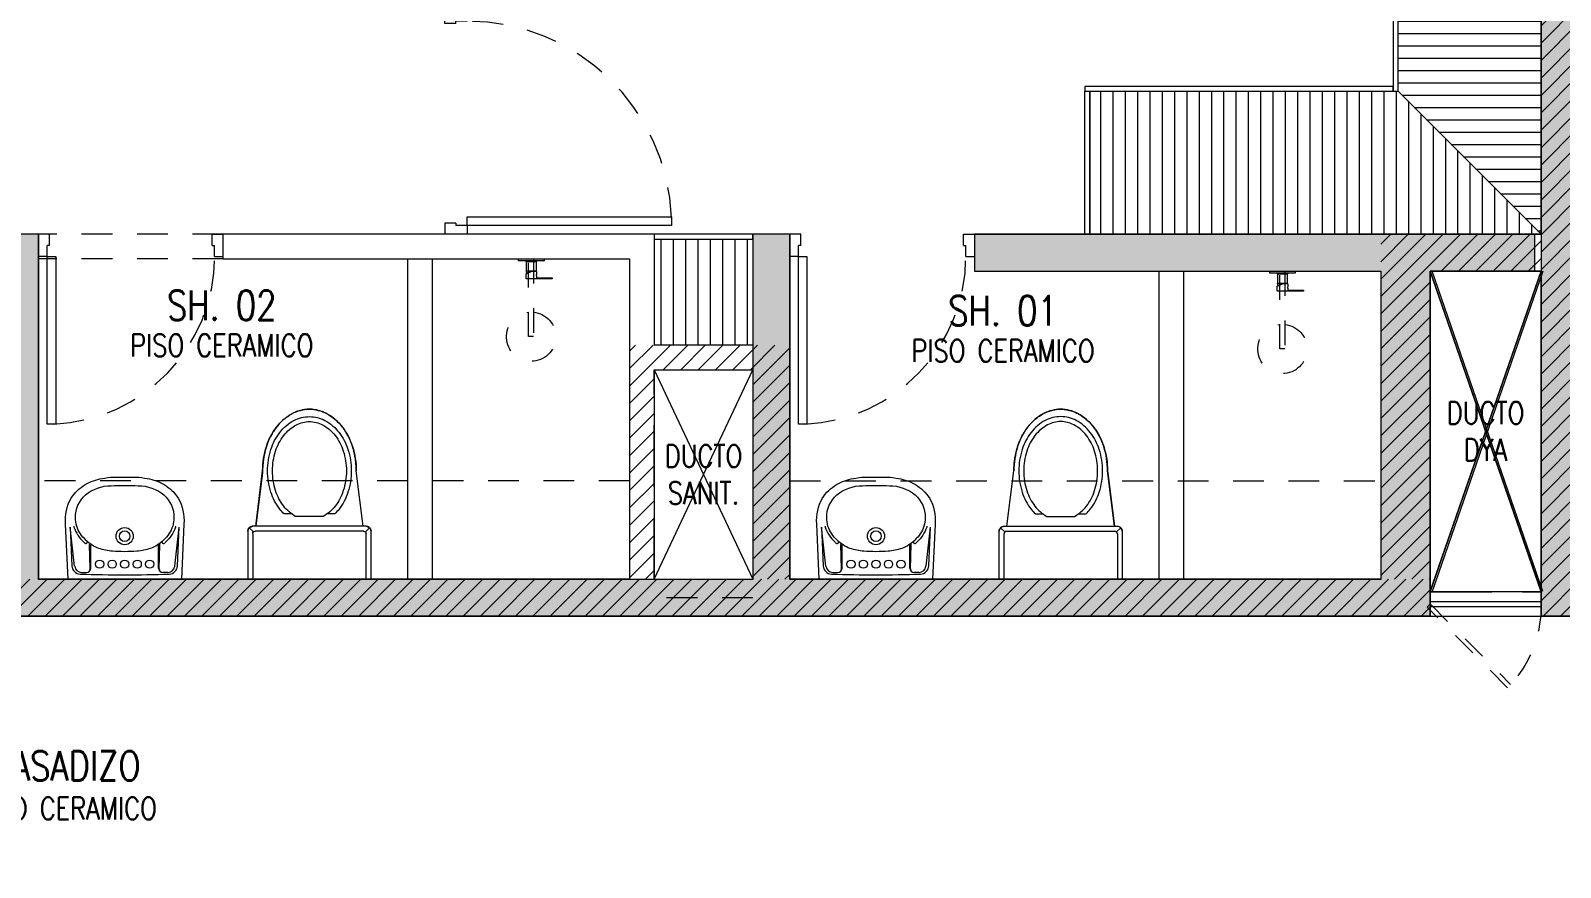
# Model space of a CAD drawing. Header units: millimetres. Extents: x 3765 to 3833, y 1327 to 1657.
# Drawn here: x 3785.24 to 3791.45, y 1488.24 to 1491.64 of the extents above; entities that cross this region are included whole.
import ezdxf
from ezdxf.enums import TextEntityAlignment as Align

# ---------------------------------------------------------------- set-up
doc = ezdxf.new("R2010")
doc.units = ezdxf.units.MM
for name, pattern in [('HIDDEN', [0.375, 0.25, -0.125]), ('HIDDEN2', [0.1875, 0.125, -0.0625]), ('X-REF_DP_Arquitectura$0$HIDDEN', [0.375, 0.25, -0.125])]:
    doc.linetypes.add(name, pattern=pattern)
doc.layers.get('0').update_dxf_attribs({"color": 251, "lineweight": 9})
for name, color, linetype, lineweight in [('A-LINEAS', 251, 'Continuous', 13), ('A-MOBILIARIO', 251, 'Continuous', 13), ('A-MURO BAJO', 251, 'Continuous', 13), ('A-MUROS', 251, 'Continuous', 13), ('A-PROYECCIONES', 251, 'HIDDEN2', 13), ('A-PROYECCIONES INT.', 251, 'HIDDEN2', 13), ('A-SANITARIOS', 251, 'Continuous', 13), ('A-TEXTO-ACABADO PISO', 251, 'Continuous', 13), ('A-TEXTO-AMBIENTE', 251, 'Continuous', 13), ('A_20_Estructuras', 251, 'Continuous', 13), ('A_50_TextoAmbiente', 251, 'Continuous', 13), ('A_50_TextoIndicaciones', 251, 'Continuous', 13), ('A_50_Vigas', 251, 'X-REF_DP_Arquitectura$0$HIDDEN', 13), ('A_60_HatchEstructuras', 251, 'Continuous', 13), ('DLP_MOBILIARIO FIJO', 251, 'Continuous', 13), ('MURO CF 120', 251, 'Continuous', 13), ('MURO CF 60', 251, 'Continuous', 13)]:
    doc.layers.add(name, color=color, linetype=linetype, lineweight=lineweight)
doc.styles.add('ROMANS', font='romans.shx', dxfattribs={"width": 0.8})
pattern_1 = [(45, (131.3, -47.8), (-0.035355339, 0.035355339), [])]
pattern_2 = [(45, (-21.67, -43.67528), (-0.03535534, 0.03535534), [])]

# ---------------------------------------------------------------- blocks, each defined once
blk = doc.blocks.new('ESTRUC_P1')
at = {"layer": 'A_60_HatchEstructuras'}
h = blk.add_hatch(color=256, dxfattribs=at)
h.dxf.hatch_style = 1
h.paths.add_polyline_path([(23.55, -6.175), (21.7, -6.175), (21.7, -2.775), (23.55, -2.775), (23.55, -2.625), (21.7, -2.625), (21.7, -0.475), (20.85, -0.475), (20.85, -0.625), (21.55, -0.625), (21.55, -6.325), (23.55, -6.325)])
h = blk.add_hatch(color=256, dxfattribs=at)
h.dxf.hatch_style = 1
h.paths.add_polyline_path([(21.1, -4.925), (21.525, -4.925), (21.525, -4.775), (19.25, -4.775), (19.25, -4.925), (20.9, -4.925), (20.9, -6.175), (18.5, -6.175), (18.5, -4.775), (18.35, -4.775), (18.35, -6.175), (15.45, -6.175), (15.45, -4.775), (15.25, -4.775), (15.25, -6.175), (11.7, -6.175), (11.7, -6.325), (21.1, -6.325)])
h.paths.add_polyline_path([(21.7, -7.525), (11.7, -7.525), (11.7, -7.675), (15.25, -7.675), (15.25, -9.075), (15.45, -9.075), (15.45, -7.675), (18.8, -7.675), (18.8, -9.075), (18.95, -9.075), (18.95, -7.675), (21.5, -7.675), (21.5, -8.925), (19.7, -8.925), (19.7, -9.075), (21.7, -9.075)])
blk.add_lwpolyline([(21.525, -4.925), (21.55, -4.925), (21.1, -6.225)])
at = {"elevation": 0}
blk.add_lwpolyline([(21.55, -6.225), (21.1, -4.925)], dxfattribs=at)
at = {"layer": 'A_20_Estructuras'}
for points in [[(23.55, -6.175), (21.7, -6.175), (21.7, -2.775), (23.55, -2.775), (23.55, -2.625), (21.7, -2.625), (21.7, -0.475), (20.85, -0.475), (20.85, -0.625), (21.55, -0.625), (21.55, -6.325), (23.55, -6.325)], [(21.1, -4.925), (21.525, -4.925), (21.525, -4.775), (19.25, -4.775), (19.25, -4.925), (20.9, -4.925), (20.9, -6.175), (18.5, -6.175), (18.5, -4.775), (18.35, -4.775), (18.35, -6.175), (15.45, -6.175), (15.45, -4.775), (15.25, -4.775), (15.25, -6.175), (11.7, -6.175), (11.7, -6.325), (21.1, -6.325)]]:
    blk.add_lwpolyline(points, close=True, dxfattribs=at)
at = {"layer": 'A_20_Estructuras', "linetype": 'HIDDEN', "ltscale": 0.5, "elevation": 0}
blk.add_lwpolyline([(18.35, -6.25), (17.95, -6.25)], dxfattribs=at)
at = {"layer": 'A_50_Vigas'}
blk.add_line((21.1, -6.225, 0), (21.55, -6.225, 0), dxfattribs=at)
at = {"layer": 'A_50_Vigas', "elevation": 0}
blk.add_lwpolyline([(17.95, -6.175), (17.95, -5.325), (18.35, -5.325)], dxfattribs=at)
blk = doc.blocks.new('*U86')
for p, q in [((0.01, 0.855), (0.01, 0.9)), ((0.1, 0.865), (0.1, 0.9)), ((0.055, 0.855), (0.01, 0.855)), ((0.1, 0.865), (0.055, 0.865)), ((0.055, 0.855), (0.055, 0.865)), ((0.055, 0.045), (0.01, 0.045)), ((0.01, 0.045), (0.01, 0)), ((0.055, 0.045), (0.055, 0.035)), ((0.1, 0.035), (0.055, 0.035)), ((0.1, 0.035), (0.1, 0))]:
    blk.add_line(p, q)
blk.add_lwpolyline([(0.93, 0.07), (0.93, 0.035), (0.1, 0.035), (0.1, 0.07)], close=True)
at = {"color": 7, "linetype": 'HIDDEN2'}
blk.add_arc((0.0995, 0.0339), 0.8311, 2.23015, 89.96723, dxfattribs=at)
blk = doc.blocks.new('ducha marsano')
at = {"linetype": 'HIDDEN2', "ltscale": 0.5, "extrusion": (-4.9425e-10, -7.91123e-10, -1)}
for p, q in [((-0.01, 0), (0.01, 0)), ((0.01, 0), (0.01, -0.3155)), ((-0.0205, -0.08), (-0.0205, -0.0601)), ((-0.0155, -0.058), (-0.0157, -0.058)), ((-0.01, -0.3155), (-0.01, 0)), ((0.0225, -0.0515), (-0.0001, -0.0515)), ((0.0225, -0.0515), (0.0225, -0.0627)), ((0.021, -0.0815), (-0.019, -0.0815)), ((0.025, -0.0815), (0.021, -0.0815)), ((0.0225, -0.0682), (0.0225, -0.077)), ((0.0225, -0.077), (0.025, -0.077)), ((0.025, -0.077), (0.0771, -0.077)), ((0.0771, -0.0815), (0.025, -0.0815)), ((0.0771, -0.077), (0.0816, -0.077)), ((0.0816, -0.0815), (0.0771, -0.0815)), ((0.0816, -0.077), (0.082, -0.077)), ((0.082, -0.0815), (0.0816, -0.0815)), ((0.082, -0.077), (0.084, -0.077)), ((0.084, -0.0815), (0.082, -0.0815)), ((0.0855, -0.0785), (0.0855, -0.08)), ((0.01, -0.3155), (-0.01, -0.3155))]:
    blk.add_line(p, q, dxfattribs=at)
for centre, radius, start, end in [((-0.0004, -0.0462), 0.02, 323.95812, 354.92979), ((0.0004, -0.0462), 0.02, 185.07021, 195.2705), ((0.019, -0.08), 0.0015, 270, 360), ((-0.084, -0.0785), 0.0015, 90, 180), ((-0.084, -0.08), 0.0015, 180, 270), ((0, -0.3155), 0.1, 95.73917, 84.26083)]:
    blk.add_arc(centre, radius, start, end, dxfattribs=at)
at = {"linetype": 'HIDDEN2', "ltscale": 0.5, "extrusion": (-4.94252e-10, -7.91124e-10, -1)}
blk.add_ellipse((0, -0.0515), major_axis=(-0.0225, -0.0095), ratio=0.001448, start_param=0.425436, end_param=1.567366, dxfattribs=at)
at = {"linetype": 'HIDDEN2', "ltscale": 0.5}
for points, degree in [([(-0.0305, 0), (0, 0), (0.0305, 0)], 2), ([(0.0305, 0), (0.0415, 0), (0.0525, 0)], 2), ([(0.0525, 0), (0.0525, -0.0038), (0.0525, -0.0075)], 2), ([(-0.0525, 0), (-0.0525, -0.0038), (-0.0525, -0.0075)], 2), ([(-0.0525, 0), (-0.0415, 0), (-0.0305, 0)], 2), ([(-0.0525, -0.0075), (-0.0525, -0.0075), (-0.0525, -0.0075)], 2), ([(0.0305, -0.008), (0, -0.008), (-0.0305, -0.008)], 2), ([(-0.0215, -0.008), (-0.0215, -0.0093), (-0.0215, -0.0105)], 2), ([(-0.021, -0.011), (-0.007, -0.011), (0.007, -0.011), (0.021, -0.011)], 3), ([(-0.02, -0.011), (-0.02, -0.0294), (-0.02, -0.0477)], 2), ([(-0.0197, -0.048), (0, -0.048), (0.0197, -0.048)], 2), ([(0.02, -0.011), (0.02, -0.0294), (0.02, -0.0477)], 2), ([(0.0215, -0.008), (0.0215, -0.0093), (0.0215, -0.0105)], 2)]:
    blk.add_open_spline(points, degree=degree, dxfattribs=at)
for points, weights in [([(-0.0525, -0.0075), (-0.0525, -0.0075), (-0.0525, -0.0075)], [1, 0.990847086912, 0.982266230892]), ([(-0.052, -0.008), (-0.0525, -0.008), (-0.0525, -0.0075)], [1, 0.707106781193, 1]), ([(-0.0215, -0.0105), (-0.0215, -0.011), (-0.021, -0.011)], [1, 0.70710678154, 1]), ([(-0.02, -0.0477), (-0.02, -0.048), (-0.0197, -0.048)], [1, 0.707106780138, 1]), ([(0.02, -0.0477), (0.02, -0.048), (0.0197, -0.048)], [1, 0.707106779703, 1]), ([(0.0211, -0.011), (0.0211, -0.011), (0.021, -0.011)], [1, 0.992411795776, 1]), ([(0.052, -0.008), (0.0521, -0.008), (0.0521, -0.008)], [1, 0.992411795771, 1])]:
    blk.add_rational_spline(points, weights, degree=2, dxfattribs=at)
for points, knots in [([(-0.0305, -0.008), (-0.0332, -0.008), (-0.0374, -0.008), (-0.0424, -0.008), (-0.0458, -0.008), (-0.0486, -0.008), (-0.0512, -0.008), (-0.052, -0.008), (-0.052, -0.008)], [0, 0, 0, 0, 8.104572, 12.495263, 16.885954, 21.276645, 25.667336, 33.771908, 33.771908, 33.771908, 33.771908]), ([(0.052, -0.008), (0.052, -0.008), (0.0512, -0.008), (0.0486, -0.008), (0.0458, -0.008), (0.0424, -0.008), (0.0374, -0.008), (0.0332, -0.008), (0.0305, -0.008)], [0, 0, 0, 0, 8.104572, 12.495263, 16.885954, 21.276645, 25.667336, 33.771908, 33.771908, 33.771908, 33.771908]), ([(0.0225, -0.0682), (0.0225, -0.0682), (0.0225, -0.0682), (0.0225, -0.0679), (0.0224, -0.0677), (0.0224, -0.0672), (0.0224, -0.0669), (0.0223, -0.0662), (0.0223, -0.0658), (0.0223, -0.0652), (0.0223, -0.0648), (0.0224, -0.0641), (0.0224, -0.0638), (0.0224, -0.0633), (0.0225, -0.0631), (0.0225, -0.0628), (0.0225, -0.0627), (0.0225, -0.0627)], [0.4148436, 0.4148436, 0.4148436, 0.4148436, 0.5185541, 0.5185541, 0.6222645, 0.6222645, 0.7259759, 0.7259759, 0.8296873, 0.8296873, 0.9333987, 0.9333987, 1.03711, 1.03711, 1.1408205, 1.1408205, 1.2445309, 1.2445309, 1.2445309, 1.2445309])]:
    blk.add_open_spline(points, degree=3, knots=knots, dxfattribs=at)
for points, weights, degree, knots in [([(0.0211, -0.011), (0.0211, -0.011), (0.0211, -0.011), (0.0211, -0.011), (0.0214, -0.0109), (0.0215, -0.0107), (0.0215, -0.0105)], [0.918641037743, 0.918640949346, 0.918640860949, 0.918640772552, 0.789223156395, 0.789223156395, 0.918640772552], 3, [0.1238988, 0.1238988, 0.1238988, 0.1238988, 0.1238993, 0.1238993, 0.1238993, 0.78603, 0.78603, 0.78603, 0.78603]), ([(0.0521, -0.008), (0.0521, -0.008), (0.0521, -0.008), (0.0525, -0.0079), (0.0525, -0.0075)], [0.918641037749, 0.918640905153, 0.918640772558, 0.724517853988, 0.918640772558], 2, [0.1238988, 0.1238988, 0.1238988, 0.1238993, 0.1238993, 0.7860311, 0.7860311, 0.7860311])]:
    blk.add_rational_spline(points, weights, degree=degree, knots=knots, dxfattribs=at)
blk = doc.blocks.new('*U109')
for p, q in [((0.01, 0.705), (0.01, 0.75)), ((0.1, 0.715), (0.1, 0.75)), ((0.055, 0.705), (0.01, 0.705)), ((0.1, 0.715), (0.055, 0.715)), ((0.055, 0.705), (0.055, 0.715)), ((0.055, 0.045), (0.01, 0.045)), ((0.01, 0.045), (0.01, 0)), ((0.055, 0.045), (0.055, 0.035)), ((0.1, 0.035), (0.055, 0.035)), ((0.1, 0.035), (0.1, 0))]:
    blk.add_line(p, q)
blk.add_lwpolyline([(0.78, 0.07), (0.78, 0.035), (0.1, 0.035), (0.1, 0.07)], close=True)
at = {"color": 7, "linetype": 'HIDDEN2'}
blk.add_arc((0.0996, 0.0341), 0.6809, 2.23015, 89.96723, dxfattribs=at)
blk = doc.blocks.new('SIFON JET_PLANTA')
at = {"extrusion": (-2.64698e-23, 6.61744e-24, -1)}
for p, q in [((-0.2055, 0.247, 0), (-0.2007, 0.2492, 0)), ((-0.2007, 0.2492, 0), (-0.195, 0.25, 0)), ((-0.195, 0.25, 0), (-0.195, 0.25, 0)), ((-0.195, 0.25, 0), (-0.1605, 0.25, 0)), ((-0.1605, 0.25, 0), (-0.0975, 0.25, 0)), ((-0.0975, 0.25, 0), (-0.0323, 0.25, 0)), ((-0.0323, 0.25, 0), (0, 0.25, 0)), ((0, 0.25, 0), (0, -0.25, 0)), ((-0.5016, 0.1842, 0), (-0.4865, 0.1867, 0)), ((-0.4865, 0.1867, 0), (-0.4763, 0.188, 0)), ((-0.4763, 0.188, 0), (-0.4726, 0.1884, 0)), ((-0.4726, 0.1884, 0), (-0.4636, 0.1892, 0)), ((-0.4636, 0.1892, 0), (-0.4549, 0.1897, 0)), ((-0.4549, 0.1897, 0), (-0.449, 0.1899, 0)), ((-0.449, 0.1899, 0), (-0.44, 0.19, 0)), ((-0.44, 0.19, 0), (-0.4322, 0.191, 0)), ((-0.4322, 0.191, 0), (-0.215, 0.2181, 0)), ((-0.215, 0.2278, 0), (-0.2149, 0.2323, 0)), ((-0.215, 0.2234, 0), (-0.215, 0.2278, 0)), ((-0.215, 0.2181, 0), (-0.215, 0.2234, 0)), ((-0.2149, 0.2323, 0), (-0.2142, 0.2356, 0)), ((-0.2142, 0.2356, 0), (-0.2129, 0.239, 0)), ((-0.2129, 0.239, 0), (-0.211, 0.2419, 0)), ((-0.211, 0.2419, 0), (-0.2091, 0.2441, 0)), ((-0.2091, 0.2441, 0), (-0.2077, 0.2455, 0)), ((-0.2077, 0.2455, 0), (-0.2055, 0.247, 0)), ((-0.6299, 0.1235, 0), (-0.6251, 0.1276, 0)), ((-0.6251, 0.1276, 0), (-0.6206, 0.1314, 0)), ((-0.6206, 0.1314, 0), (-0.6168, 0.1344, 0)), ((-0.6168, 0.1344, 0), (-0.6106, 0.1389, 0)), ((-0.6106, 0.1389, 0), (-0.6061, 0.142, 0)), ((-0.6061, 0.142, 0), (-0.6, 0.1461, 0)), ((-0.6, 0.1461, 0), (-0.5963, 0.1484, 0)), ((-0.5963, 0.1484, 0), (-0.5908, 0.1517, 0)), ((-0.5908, 0.1517, 0), (-0.5862, 0.1543, 0)), ((-0.5862, 0.1543, 0), (-0.5794, 0.158, 0)), ((-0.5794, 0.158, 0), (-0.5693, 0.1629, 0)), ((-0.5693, 0.1629, 0), (-0.5517, 0.1703, 0)), ((-0.5517, 0.1703, 0), (-0.5465, 0.1722, 0)), ((-0.5465, 0.1722, 0), (-0.5385, 0.1749, 0)), ((-0.5385, 0.1749, 0), (-0.5346, 0.176, 0)), ((-0.5346, 0.176, 0), (-0.5265, 0.1784, 0)), ((-0.5265, 0.1784, 0), (-0.5216, 0.1797, 0)), ((-0.5216, 0.1797, 0), (-0.5148, 0.1813, 0)), ((-0.5148, 0.1813, 0), (-0.5079, 0.1829, 0)), ((-0.5079, 0.1829, 0), (-0.5016, 0.1842, 0)), ((-0.6779, 0.0582, 0), (-0.6745, 0.0655, 0)), ((-0.6745, 0.0655, 0), (-0.6722, 0.0699, 0)), ((-0.6745, 0.0655, 0), (-0.6745, 0.0655, 0)), ((-0.6722, 0.0699, 0), (-0.6705, 0.0728, 0)), ((-0.6705, 0.0728, 0), (-0.669, 0.0755, 0)), ((-0.669, 0.0755, 0), (-0.6672, 0.0785, 0)), ((-0.6672, 0.0785, 0), (-0.665, 0.082, 0)), ((-0.665, 0.082, 0), (-0.6634, 0.0845, 0)), ((-0.6634, 0.0845, 0), (-0.6611, 0.088, 0)), ((-0.6611, 0.088, 0), (-0.657, 0.0936, 0)), ((-0.657, 0.0936, 0), (-0.6534, 0.0984, 0)), ((-0.657, 0.0936, 0), (-0.657, 0.0936, 0)), ((-0.6534, 0.0984, 0), (-0.6503, 0.1023, 0)), ((-0.6534, 0.0984, 0), (-0.6534, 0.0984, 0)), ((-0.6503, 0.1023, 0), (-0.6453, 0.108, 0)), ((-0.6453, 0.108, 0), (-0.6386, 0.1152, 0)), ((-0.6386, 0.1152, 0), (-0.6326, 0.121, 0)), ((-0.6326, 0.121, 0), (-0.6299, 0.1235, 0)), ((-0.69, 0, 0), (-0.6899, 0.0044, 0)), ((-0.6899, 0.0044, 0), (-0.6897, 0.0096, 0)), ((-0.6897, 0.0096, 0), (-0.6893, 0.014, 0)), ((-0.6893, 0.014, 0), (-0.6887, 0.0194, 0)), ((-0.6887, 0.0194, 0), (-0.6881, 0.0236, 0)), ((-0.6881, 0.0236, 0), (-0.6872, 0.0284, 0)), ((-0.6881, 0.0236, 0), (-0.6881, 0.0236, 0)), ((-0.6872, 0.0284, 0), (-0.6867, 0.031, 0)), ((-0.6867, 0.031, 0), (-0.6855, 0.0361, 0)), ((-0.6855, 0.0361, 0), (-0.6838, 0.0421, 0)), ((-0.6855, 0.0361, 0), (-0.6855, 0.0361, 0)), ((-0.6838, 0.0421, 0), (-0.6819, 0.048, 0)), ((-0.6838, 0.0421, 0), (-0.6838, 0.0421, 0)), ((-0.6819, 0.048, 0), (-0.6804, 0.0521, 0)), ((-0.6804, 0.0521, 0), (-0.6793, 0.0547, 0)), ((-0.6793, 0.0547, 0), (-0.6779, 0.0582, 0)), ((-0.6899, -0.0065, 0), (-0.69, 0, 0)), ((-0.6896, -0.0111, 0), (-0.6899, -0.0065, 0)), ((-0.6891, -0.0164, 0), (-0.6896, -0.0111, 0)), ((-0.6881, -0.0232, 0), (-0.6891, -0.0164, 0)), ((-0.6876, -0.0264, 0), (-0.6881, -0.0232, 0)), ((-0.687, -0.0296, 0), (-0.6876, -0.0264, 0)), ((-0.6864, -0.0321, 0), (-0.687, -0.0296, 0)), ((-0.6855, -0.0361, 0), (-0.6864, -0.0321, 0)), ((-0.6838, -0.0419, 0), (-0.6855, -0.0361, 0)), ((-0.6827, -0.0457, 0), (-0.6838, -0.0419, 0)), ((-0.6814, -0.0492, 0), (-0.6827, -0.0457, 0)), ((-0.6803, -0.0522, 0), (-0.6814, -0.0492, 0)), ((-0.6792, -0.0551, 0), (-0.6803, -0.0522, 0)), ((-0.6779, -0.0581, 0), (-0.6792, -0.0551, 0)), ((-0.677, -0.0602, 0), (-0.6779, -0.0581, 0)), ((-0.6751, -0.0642, 0), (-0.677, -0.0602, 0)), ((-0.6722, -0.0699, 0), (-0.6751, -0.0642, 0)), ((-0.6706, -0.0727, 0), (-0.6722, -0.0699, 0)), ((-0.6679, -0.0774, 0), (-0.6706, -0.0727, 0)), ((-0.6646, -0.0826, 0), (-0.6679, -0.0774, 0)), ((-0.6623, -0.0862, 0), (-0.6646, -0.0826, 0)), ((-0.6599, -0.0897, 0), (-0.6623, -0.0862, 0)), ((-0.6554, -0.0958, 0), (-0.6599, -0.0897, 0)), ((-0.6494, -0.1032, 0), (-0.6554, -0.0958, 0)), ((-0.6458, -0.1074, 0), (-0.6494, -0.1032, 0)), ((-0.64, -0.1137, 0), (-0.6458, -0.1074, 0)), ((-0.6379, -0.1158, 0), (-0.64, -0.1137, 0)), ((-0.6347, -0.119, 0), (-0.6379, -0.1158, 0)), ((-0.6335, -0.1201, 0), (-0.6347, -0.119, 0)), ((-0.6347, -0.119, 0), (-0.6347, -0.119, 0)), ((-0.6318, -0.1217, 0), (-0.6335, -0.1201, 0)), ((-0.6305, -0.123, 0), (-0.6318, -0.1217, 0)), ((-0.6318, -0.1217, 0), (-0.6318, -0.1217, 0)), ((-0.6288, -0.1244, 0), (-0.6305, -0.123, 0)), ((-0.6276, -0.1255, 0), (-0.6288, -0.1244, 0)), ((-0.6262, -0.1268, 0), (-0.6276, -0.1255, 0)), ((-0.6245, -0.1281, 0), (-0.6262, -0.1268, 0)), ((-0.6235, -0.1291, 0), (-0.6245, -0.1281, 0)), ((-0.6245, -0.1281, 0), (-0.6245, -0.1281, 0)), ((-0.6223, -0.13, 0), (-0.6235, -0.1291, 0)), ((-0.6215, -0.1307, 0), (-0.6223, -0.13, 0)), ((-0.6204, -0.1315, 0), (-0.6215, -0.1307, 0)), ((-0.6193, -0.1324, 0), (-0.6204, -0.1315, 0)), ((-0.6179, -0.1335, 0), (-0.6193, -0.1324, 0)), ((-0.6168, -0.1344, 0), (-0.6179, -0.1335, 0)), ((-0.6153, -0.1355, 0), (-0.6168, -0.1344, 0)), ((-0.6142, -0.1363, 0), (-0.6153, -0.1355, 0)), ((-0.612, -0.1379, 0), (-0.6142, -0.1363, 0)), ((-0.6086, -0.1403, 0), (-0.612, -0.1379, 0)), ((-0.607, -0.1415, 0), (-0.6086, -0.1403, 0)), ((-0.6058, -0.1422, 0), (-0.607, -0.1415, 0)), ((-0.6039, -0.1435, 0), (-0.6058, -0.1422, 0)), ((-0.602, -0.1448, 0), (-0.6039, -0.1435, 0)), ((-0.6004, -0.1458, 0), (-0.602, -0.1448, 0)), ((-0.5987, -0.1469, 0), (-0.6004, -0.1458, 0)), ((-0.5964, -0.1483, 0), (-0.5987, -0.1469, 0)), ((-0.595, -0.1492, 0), (-0.5964, -0.1483, 0)), ((-0.5936, -0.15, 0), (-0.595, -0.1492, 0)), ((-0.5918, -0.1511, 0), (-0.5936, -0.15, 0)), ((-0.5896, -0.1524, 0), (-0.5918, -0.1511, 0)), ((-0.5871, -0.1538, 0), (-0.5896, -0.1524, 0)), ((-0.5833, -0.1559, 0), (-0.5871, -0.1538, 0)), ((-0.5781, -0.1587, 0), (-0.5833, -0.1559, 0)), ((-0.5759, -0.1598, 0), (-0.5781, -0.1587, 0)), ((-0.5738, -0.1608, 0), (-0.5759, -0.1598, 0)), ((-0.5702, -0.1625, 0), (-0.5738, -0.1608, 0)), ((-0.5675, -0.1637, 0), (-0.5702, -0.1625, 0)), ((-0.5659, -0.1645, 0), (-0.5675, -0.1637, 0)), ((-0.5644, -0.1652, 0), (-0.5659, -0.1645, 0)), ((-0.5614, -0.1664, 0), (-0.5644, -0.1652, 0)), ((-0.5598, -0.1671, 0), (-0.5614, -0.1664, 0)), ((-0.5568, -0.1683, 0), (-0.5598, -0.1671, 0)), ((-0.5543, -0.1693, 0), (-0.5568, -0.1683, 0)), ((-0.551, -0.1706, 0), (-0.5543, -0.1693, 0)), ((-0.5491, -0.1713, 0), (-0.551, -0.1706, 0)), ((-0.5465, -0.1722, 0), (-0.5491, -0.1713, 0)), ((-0.5449, -0.1728, 0), (-0.5465, -0.1722, 0)), ((-0.5428, -0.1735, 0), (-0.5449, -0.1728, 0)), ((-0.5412, -0.174, 0), (-0.5428, -0.1735, 0)), ((-0.5385, -0.1749, 0), (-0.5412, -0.174, 0)), ((-0.5352, -0.1759, 0), (-0.5385, -0.1749, 0)), ((-0.5385, -0.1749, 0), (-0.5385, -0.1749, 0)), ((-0.5321, -0.1768, 0), (-0.5352, -0.1759, 0)), ((-0.5296, -0.1775, 0), (-0.5321, -0.1768, 0)), ((-0.5267, -0.1783, 0), (-0.5296, -0.1775, 0)), ((-0.5238, -0.1791, 0), (-0.5267, -0.1783, 0)), ((-0.5267, -0.1783, 0), (-0.5267, -0.1783, 0)), ((-0.5217, -0.1796, 0), (-0.5238, -0.1791, 0)), ((-0.5177, -0.1807, 0), (-0.5217, -0.1796, 0)), ((-0.5151, -0.1813, 0), (-0.5177, -0.1807, 0)), ((-0.5118, -0.1821, 0), (-0.5151, -0.1813, 0)), ((-0.5094, -0.1826, 0), (-0.5118, -0.1821, 0)), ((-0.5066, -0.1832, 0), (-0.5094, -0.1826, 0)), ((-0.5022, -0.184, 0), (-0.5066, -0.1832, 0)), ((-0.4974, -0.1849, 0), (-0.5022, -0.184, 0)), ((-0.495, -0.1854, 0), (-0.4974, -0.1849, 0)), ((-0.4974, -0.1849, 0), (-0.4974, -0.1849, 0)), ((-0.4936, -0.1856, 0), (-0.495, -0.1854, 0)), ((-0.4916, -0.1859, 0), (-0.4936, -0.1856, 0)), ((-0.4884, -0.1864, 0), (-0.4916, -0.1859, 0)), ((-0.4862, -0.1867, 0), (-0.4884, -0.1864, 0)), ((-0.4824, -0.1872, 0), (-0.4862, -0.1867, 0)), ((-0.4812, -0.1874, 0), (-0.4824, -0.1872, 0)), ((-0.4785, -0.1877, 0), (-0.4812, -0.1874, 0)), ((-0.4761, -0.188, 0), (-0.4785, -0.1877, 0)), ((-0.4735, -0.1883, 0), (-0.4761, -0.188, 0)), ((-0.4695, -0.1887, 0), (-0.4735, -0.1883, 0)), ((-0.4651, -0.189, 0), (-0.4695, -0.1887, 0)), ((-0.4639, -0.1891, 0), (-0.4651, -0.189, 0)), ((-0.4651, -0.189, 0), (-0.4651, -0.189, 0)), ((-0.4619, -0.1893, 0), (-0.4639, -0.1891, 0)), ((-0.4592, -0.1894, 0), (-0.4619, -0.1893, 0)), ((-0.4568, -0.1896, 0), (-0.4592, -0.1894, 0)), ((-0.455, -0.1897, 0), (-0.4568, -0.1896, 0)), ((-0.4518, -0.1898, 0), (-0.455, -0.1897, 0)), ((-0.449, -0.1899, 0), (-0.4518, -0.1898, 0)), ((-0.4467, -0.1899, 0), (-0.449, -0.1899, 0)), ((-0.4428, -0.19, 0), (-0.4467, -0.1899, 0)), ((-0.44, -0.19, 0), (-0.4428, -0.19, 0)), ((-0.215, -0.2181, 0), (-0.44, -0.19, 0)), ((-0.215, -0.227, 0), (-0.215, -0.2181, 0)), ((-0.215, -0.23, 0), (-0.215, -0.227, 0)), ((-0.2147, -0.2335, 0), (-0.215, -0.23, 0)), ((-0.2138, -0.2369, 0), (-0.2147, -0.2335, 0)), ((-0.2126, -0.2395, 0), (-0.2138, -0.2369, 0)), ((-0.2138, -0.2369, 0), (-0.2138, -0.2369, 0)), ((-0.2108, -0.2423, 0), (-0.2126, -0.2395, 0)), ((-0.2126, -0.2395, 0), (-0.2126, -0.2395, 0)), ((-0.2091, -0.2441, 0), (-0.2108, -0.2423, 0)), ((-0.2108, -0.2423, 0), (-0.2108, -0.2423, 0)), ((-0.2108, -0.2423, 0), (-0.2108, -0.2423, 0)), ((-0.209, -0.244, 0), (-0.2091, -0.2441, 0)), ((-0.2067, -0.2462, 0), (-0.209, -0.244, 0)), ((-0.209, -0.244, 0), (-0.209, -0.244, 0)), ((-0.2029, -0.2484, 0), (-0.2067, -0.2462, 0)), ((-0.2067, -0.2462, 0), (-0.2067, -0.2462, 0)), ((-0.1995, -0.2495, 0), (-0.2029, -0.2484, 0)), ((-0.2029, -0.2484, 0), (-0.2029, -0.2484, 0)), ((-0.195, -0.25, 0), (-0.1995, -0.2495, 0)), ((0, -0.25, 0), (-0.195, -0.25, 0))]:
    blk.add_line(p, q, dxfattribs=at)
for p, q in [((-0.195, 0.25, 0), (0, 0.25, 0)), ((0, 0.25, 0), (0, -0.25, 0)), ((-0.215, 0.2181, 0), (-0.44, 0.19, 0)), ((-0.215, -0.23, 0), (-0.215, 0.23, 0)), ((-0.2091, 0.2441, 0), (-0.1921, 0.2271, 0)), ((-0.195, -0.22, 0), (-0.195, 0.22, 0)), ((-0.185, 0.23, 0), (0, 0.23, 0)), ((-0.265, 0.0718, 0), (-0.265, 0.1028, 0)), ((-0.255, -0.0562, 0), (-0.255, 0.0562, 0)), ((-0.265, -0.1028, 0), (-0.265, -0.0718, 0)), ((-0.215, -0.2181, 0), (-0.44, -0.19, 0)), ((-0.2091, -0.2441, 0), (-0.1921, -0.2271, 0)), ((0, -0.23, 0), (-0.185, -0.23, 0)), ((0, -0.25, 0), (-0.195, -0.25, 0))]:
    blk.add_line(p, q)
at = {"elevation": 0}
for points in [[(-0.265, 0.1028, 0.0362), (-0.2844, 0.1202, 0.08725), (-0.3535, 0.1565, 0.077598), (-0.44, 0.17, 0.077598), (-0.5265, 0.1565, 0.08725), (-0.5956, 0.1202, 0.105601), (-0.6443, 0.0627, 0.12364), (-0.66, 0, 0.12364), (-0.6443, -0.0627, 0.105601), (-0.5956, -0.1202, 0.08725), (-0.5265, -0.1565, 0.077598), (-0.44, -0.17, 0.077598)], [(-0.255, 0.0562, 0.100268), (-0.2967, 0.1044, 0.08725), (-0.3596, 0.1374, 0.077598), (-0.44, 0.15, 0.077598), (-0.5204, 0.1374, 0.08725), (-0.5833, 0.1044, 0.105601), (-0.6266, 0.0532, 0.12364), (-0.64, 0, 0.12364), (-0.6266, -0.0532, 0.105601), (-0.5833, -0.1044, 0.08725), (-0.5204, -0.1374, 0.077598), (-0.44, -0.15, 0.077598)], [(-0.44, -0.15, 0.077598), (-0.3596, -0.1374, 0.08725), (-0.2967, -0.1044, 0.100268), (-0.255, -0.0562, 0.12364)], [(-0.44, -0.17, 0.077598), (-0.3535, -0.1565, 0.08725), (-0.2844, -0.1202, 0.0362), (-0.265, -0.1028, 0.12364)]]:
    blk.add_lwpolyline(points, format="xyb", dxfattribs=at)
for centre, radius, start, end in [((-0.195, 0.23, 0), 0.02, 90, 180), ((-0.44, -0.1379, 0), 0.3279, 90, 107.47412), ((-0.185, 0.22, 0), 0.01, 90, 180), ((-0.4939, -0.0273, 0), 0.203, 127.23483, 151.40883), ((-0.4613, -0.0702, 0), 0.257, 107.47412, 127.23483), ((-0.544, 0, 0), 0.146, 151.40883, 180), ((-0.544, 0, 0), 0.146, 180, 208.59117), ((-0.4939, 0.0273, 0), 0.203, 208.59117, 232.76517), ((-0.4613, 0.0702, 0), 0.257, 232.76517, 252.52588), ((-0.44, 0.1379, 0), 0.3279, 252.52588, 270), ((-0.195, -0.23, 0), 0.02, 180, 270), ((-0.185, -0.22, 0), 0.01, 180, 270)]:
    blk.add_arc(centre, radius, start, end)
blk = doc.blocks.new('BOWL-ITALGRIF_VARADERO_01')
for p, q in [((-0.2032, -0.1971), (-0.2208, -0.038)), ((0.2032, -0.1971), (0.2208, -0.038)), ((-0.1404, -0.2077), (-0.1424, -0.1083)), ((-0.1375, -0.205), (-0.1375, -0.1117)), ((0.1375, -0.205), (0.1375, -0.1117)), ((0.1404, -0.2077), (0.1424, -0.1083)), ((-0.1753, -0.222), (-0.1544, -0.222)), ((0.1753, -0.222), (0.1544, -0.222))]:
    blk.add_line(p, q)
for points in [[(-0.0917, 0.1589, -0.02989), (-0.0456, 0.1646, -0.007822), (0.0456, 0.1646, -0.02989), (0.0918, 0.1589, -0.091737), (0.1601, 0.1343, -0.112496), (0.2175, 0.0792, -0.147885), (0.2402, -0.0257), (0.23, -0.25), (-0.23, -0.25), (-0.2402, -0.0257, -0.147885), (-0.2175, 0.0792, -0.112496), (-0.1601, 0.1343, -0.091737)], [(-0.0496, -0.1363, -0.062677), (-0.1048, -0.1249, -0.110639), (-0.1576, -0.091, -0.120976), (-0.195, -0.0344, -0.061198), (-0.2, 0, -0.21707), (-0.1593, 0.092, -0.174983), (-0.0545, 0.1298, -0.010618), (0, 0.131, -0.010618), (0.0545, 0.1298, -0.174983), (0.1593, 0.092, -0.21707), (0.2, 0, -0.061198), (0.195, -0.0344, -0.120976), (0.1576, -0.091, -0.110639), (0.1048, -0.1249, -0.062677), (0.0496, -0.1363, -0.017583), (0, -0.138, -0.017583)]]:
    blk.add_lwpolyline(points, format="xyb", close=True)
for points in [[(-0.2216, -0.0381), (-0.2145, -0.1954, 0.390823), (-0.1807, -0.2288, 0.017524), (0.1807, -0.2288, 0.390823), (0.2145, -0.1954), (0.2216, -0.0381)], [(-0.2072, -0.035, 0.005), (-0.2064, -0.038, 0.121292), (-0.166, -0.0996, 0.007977), (-0.1624, -0.1031)], [(0.2072, -0.035, -0.005), (0.2064, -0.038, -0.121292), (0.166, -0.0996, -0.007977), (0.1624, -0.1031)]]:
    blk.add_lwpolyline(points, format="xyb")
for centre, radius in [((0, -0.075), 0.035), ((0, -0.075), 0.0215), ((-0.1015, -0.1885), 0.0165), ((-0.051, -0.1885), 0.0165), ((0, -0.1885), 0.0165), ((0.051, -0.1885), 0.0165), ((0.1015, -0.1885), 0.0165)]:
    blk.add_circle(centre, radius)
for centre, radius, start, end in [((-0.1583, -0.0987), 0.006, 226.64309, 46.64309), ((-0.1404, -0.1083), 0.002, 54.36186, 181.13739), ((-0.1355, -0.1117), 0.002, 56.71088, 180), ((0.1355, -0.1117), 0.002, 0, 123.28912), ((0.1404, -0.1083), 0.002, 358.86261, 125.63814), ((0.1583, -0.0987), 0.006, 133.35691, 313.35691), ((0.1048, -0.1249), 9.094947017729287e-16, 0, 217.6714), ((-0.1753, -0.194), 0.028, 186.31112, 270), ((-0.1545, -0.205), 0.017, 270, 0), ((-0.1544, -0.208), 0.014, 270, 1.13739), ((0.1545, -0.205), 0.017, 180, 270), ((0.1544, -0.208), 0.014, 178.86261, 270), ((0.1753, -0.194), 0.028, 270, 353.68888)]:
    blk.add_arc(centre, radius, start, end)
blk = doc.blocks.new('*U44')
at = {"linetype": 'HIDDEN', "ltscale": 0.2}
for p, q in [((0.3271, 0.3271), (0, 0)), ((0.0127, -0.0127), (0.3392, 0.3138)), ((0, 0), (0.0127, -0.0127))]:
    blk.add_line(p, q, dxfattribs=at)
blk.add_arc((0, 0), 0.4623, 0, 45, dxfattribs=at)
blk = doc.blocks.new('DPTO 75.2')
at = {"layer": 'DLP_MOBILIARIO FIJO'}
h = blk.add_hatch(dxfattribs=at)
h.set_pattern_fill('_USER', color=8, scale=0.05, angle=180, pattern_type=0)
h.set_pattern_definition([(180, (-9864.16571, -3185.47283), (-6e-18, -0.05), [])])
h.paths.add_polyline_path([(10.75, 2.68), (10.75, 1.55), (10.17, 2.13), (10.17, 2.68)])
h = blk.add_hatch(dxfattribs=at)
h.set_pattern_fill('_USER', color=8, scale=0.05, angle=270, pattern_type=0)
h.set_pattern_definition([(270, (-7249.86499, -2426.994796), (0.05, -9e-18), [])])
h.paths.add_polyline_path([(10.75, 1.55), (8.9186, 1.55), (8.9186, 2.13), (10.17, 2.13)])
h = blk.add_hatch(dxfattribs=at)
h.set_pattern_fill('_USER', color=8, scale=0.05, angle=270, pattern_type=0)
h.set_pattern_definition([(270, (7.20001, 1.149994), (0.05, -9e-18), [])])
h.paths.add_polyline_path([(7.55, 1.1), (7.15, 1.1), (7.15, 1.53), (7.55, 1.53)])
at = {"layer": 'A-LINEAS', "color": 8}
for p, q in [((10.3, 1.4, 0), (10.75, 0.1, 0)), ((10.3, 0.1, 0), (10.75, 1.4, 0)), ((7.15, 0.15, 0), (7.55, 1, 0)), ((7.15, 1, 0), (7.55, 0.15, 0))]:
    blk.add_line(p, q, dxfattribs=at)
at = {"layer": 'A-MOBILIARIO', "color": 8}
for p, q in [((10.3, 0.06, 0), (10.75, 0.06, 0)), ((10.3, 0.04, 0), (10.75, 0.04, 0))]:
    blk.add_line(p, q, dxfattribs=at)
at = {"layer": 'A-MURO BAJO', "color": 8}
for p, q in [((6.15, 0.15, 0), (6.15, 1.45, 0)), ((6.25, 0.15, 0), (6.25, 1.45, 0)), ((9.2, 0.15, 0), (9.2, 1.4, 0)), ((9.3, 0.15, 0), (9.3, 1.4, 0)), ((10.3, 0.1, 0), (10.75, 0.1, 0)), ((10.3, 0, 0), (10.75, 0, 0))]:
    blk.add_line(p, q, dxfattribs=at)
at = {"layer": 'A-MUROS', "color": 8}
for p, q in [((10.75, 1.55, 0), (10.75, 5.7, 0)), ((4.65, 1.55, 0), (4.45, 1.55, 0)), ((4.65, 1.55, 0), (4.65, 0.15, 0)), ((7.15, 1.55, 0), (5.4, 1.55, 0)), ((5.4, 1.45, 0), (5.4, 1.55, 0)), ((7.15, 1.55, 0), (7.15, 1.1, 0)), ((7.55, 1.55, 0), (7.55, 1.1, 0)), ((7.7, 1.55, 0), (7.55, 1.55, 0)), ((7.7, 1.55, 0), (7.7, 0.15, 0)), ((8.45, 1.55, 0), (8.45, 1.4, 0)), ((8.45, 1.55, 0), (10.75, 1.55, 0)), ((5.4, 1.45, 0), (7.05, 1.45, 0)), ((7.05, 1.45, 0), (7.05, 0.15, 0)), ((8.45, 1.4, 0), (10.1, 1.4, 0)), ((10.1, 1.4, 0), (10.1, 0.15, 0)), ((10.75, 1.4, 0), (10.3, 1.4, 0)), ((10.3, 1.4, 0), (10.3, 0, 0)), ((10.75, 0, 0), (10.75, 1.4, 0)), ((7.55, 1.1, 0), (7.15, 1.1, 0)), ((7.15, 1, 0), (7.15, 0.15, 0)), ((7.15, 1, 0), (7.55, 1, 0)), ((7.55, 1, 0), (7.55, 0.15, 0)), ((7.05, 0.15, 0), (4.65, 0.15, 0)), ((7.15, 0.15, 0), (7.55, 0.15, 0)), ((10.1, 0.15, 0), (7.7, 0.15, 0)), ((10.3, 0, 0), (0.9, 0, 0))]:
    blk.add_line(p, q, dxfattribs=at)
at = {"layer": 'A-PROYECCIONES', "color": 8}
for p, q in [((5.4, 1.55, 0), (4.65, 1.55, 0)), ((5.4, 1.45, 0), (4.65, 1.45, 0)), ((7.05, 0.55, 0), (4.65, 0.55, 0)), ((7.7, 0.55, 0), (10.1, 0.55, 0))]:
    blk.add_line(p, q, dxfattribs=at)
at = {"layer": 'DLP_MOBILIARIO FIJO', "color": 8, "elevation": 0}
for points in [[(10.15, 2.13), (10.17, 2.13), (10.17, 2.68), (10.15, 2.68)], [(10.75, 2.68), (10.75, 1.55), (10.17, 2.13), (10.17, 2.68)], [(8.8986, 2.15), (8.8986, 2.13), (10.15, 2.13), (10.15, 2.15)], [(8.9186, 1.55), (8.8986, 1.55), (8.8986, 2.13), (8.9186, 2.13)], [(10.75, 1.55), (8.9186, 1.55), (8.9186, 2.13), (10.17, 2.13)], [(7.15, 1.55), (7.15, 1.53), (7.55, 1.53), (7.55, 1.55)]]:
    blk.add_lwpolyline(points, close=True, dxfattribs=at)
at = {"layer": 'A-MOBILIARIO', "color": 8}
blk.add_blockref('*U86', (6.29, 1.55, 0), dxfattribs=at)
at = {"layer": 'A-MOBILIARIO', "color": 8, "rotation": 270}
for p in [(4.65, 1.56, 0), (7.7, 1.56, 0)]:
    blk.add_blockref('*U109', p, dxfattribs=at)
at = {"layer": 'A-PROYECCIONES', "color": 8, "ltscale": 0.25, "xscale": -1, "rotation": 180}
blk.add_blockref('*U44', (10.2873, 0.0373, 0), dxfattribs=at)
at = {"layer": 'A-SANITARIOS', "color": 8, "extrusion": (-4.9425e-10, -7.91123e-10, -1), "xscale": -0.9999999999999984, "rotation": 359.9999992996426}
for p in [(-6.65, 1.45, 0), (-9.7, 1.4, 0)]:
    blk.add_blockref('ducha marsano', p, dxfattribs=at)
at = {"layer": 'A-SANITARIOS', "color": 8, "extrusion": (-4.49068e-08, -3.60286e-08, -1), "zscale": -1.000000000000003, "rotation": 270.0000013312232}
blk.add_blockref('SIFON JET_PLANTA', (-5.75, 0.15, 0), dxfattribs=at)
at = {"layer": 'A-SANITARIOS', "color": 8, "extrusion": (-4.49068e-08, 3.60286e-08, 1), "rotation": 270.000001331223}
blk.add_blockref('SIFON JET_PLANTA', (8.8, 0.15, 0), dxfattribs=at)
at = {"layer": 'A-SANITARIOS', "color": 8}
for p in [(5, 0.4, 0), (8.05, 0.4, 0)]:
    blk.add_blockref('BOWL-ITALGRIF_VARADERO_01', p, dxfattribs=at)
blk = doc.blocks.new('N.03')
at = {"layer": 'A-MUROS'}
blk.add_lwpolyline([(-3.8, 12.5), (-3.8, 10.35), (-1.95, 10.35), (-1.95, 9.8), (-2.1, 9.8), (-2.1, 10.2), (-3.8, 10.2), (-3.8, 6.8), (-2.1, 6.8), (-2.1, 7.2), (-1.95, 7.2), (-1.95, 6.65), (-3.95, 6.65), (-3.8, 6.65)], dxfattribs=at)
blk = doc.blocks.new('JUNTA2')
at = {"layer": 'A-LINEAS'}
for p, q in [((-4.0425, -4.45, 0), (-4.4925, -5.75, 0)), ((-4.0425, -5.75, 0), (-4.4925, -4.45, 0))]:
    blk.add_line(p, q, dxfattribs=at)
at = {"layer": 'A-MOBILIARIO'}
for p, q in [((-4.5, -5.79, 0), (-4.05, -5.79, 0)), ((-4.5, -5.81, 0), (-4.05, -5.81, 0))]:
    blk.add_line(p, q, dxfattribs=at)
at = {"layer": 'A-MURO BAJO'}
for p, q in [((-4.5, -5.75, 0), (-4.05, -5.75, 0)), ((-4.5, -5.85, 0), (-4.05, -5.85, 0))]:
    blk.add_line(p, q, dxfattribs=at)
at = {"layer": 'A-MUROS', "elevation": 0}
for points in [[(-3.9, 0), (-4.75, 0), (-4.75, -0.15), (-4.05, -0.15), (-4.05, -4.3), (-6.35, -4.3)], [(-4.55, -5.85), (-4.5, -5.85), (-4.4998, -4.45), (-4.05, -4.4501), (-4.05, -5.85)]]:
    blk.add_lwpolyline(points, dxfattribs=at)
at = {"layer": 'A-PROYECCIONES INT.', "ltscale": 0.25, "xscale": -1, "rotation": 180}
blk.add_blockref('*U44', (-4.5127, -5.8127, 0), dxfattribs=at)
blk = doc.blocks.new('TF_P1')
at = {"color": 8}
blk.add_blockref('JUNTA2', (26.95, 10.575), dxfattribs=at)
blk.add_blockref('DPTO 75.2', (12.15, 4.725, 0), dxfattribs=at)
blk.add_blockref('N.03', (26.85, -1.925), dxfattribs=at)
blk = doc.blocks.new('TEXTO AMBIENTES P1')
at = {"layer": 'A-TEXTO-ACABADO PISO', "char_height": 0.09, "attachment_point": 2, "style": 'ROMANS'}
for insert in [(16.1941, -5.1808), (19.3659, -5.2026)]:
    blk.add_mtext_dynamic_manual_height_columns('PISO CERAMICO', width=1.20225, gutter_width=12.5, heights=[0], dxfattribs=dict(at, insert=insert))
at = {"layer": 'A-TEXTO-ACABADO PISO', "insert": (15.5586, -7.0597, 0), "char_height": 0.09, "attachment_point": 2, "rotation": 0.00002, "style": 'ROMANS'}
blk.add_mtext_dynamic_manual_height_columns('PISO CERAMICO', width=1.20225, gutter_width=12.5, heights=[0], dxfattribs=at)
at = {"layer": 'A-TEXTO-AMBIENTE', "style": 'ROMANS', "width": 0.8}
for s, p in [('SH. 02', (16.1938, -5.1234)), ('SH. 01', (19.3658, -5.1452)), ('PASADIZO', (15.5602, -6.9918))]:
    blk.add_text(s, height=0.12, dxfattribs=at).set_placement(p, align=Align.CENTER)
blk = doc.blocks.new('TEXTO DUCTOS P1')
at = {"layer": 'A_50_TextoIndicaciones', "char_height": 0.09, "width": 0.4157, "attachment_point": 5, "style": 'ROMANS'}
for s, insert in [('\\pxsm1,t16;DUCTO DYA', (21.325, -5.575, 0)), ('\\pxsm1,t16;DUCTO SANIT.', (18.15, -5.75, 0))]:
    blk.add_mtext(s, dxfattribs=dict(at, insert=insert))
blk = doc.blocks.new('TORRE F HATCH CORTAFUEGO')
at = {"layer": 'MURO CF 120'}
h = blk.add_hatch(dxfattribs=at)
h.set_pattern_fill('_USER', color=8, scale=0.05, angle=45, style=0, pattern_type=0)
h.set_pattern_definition(pattern_1)
h.paths.add_polyline_path([(-25.8, 7.675), (-25.65, 7.675), (-25.65, 11.2297), (-25.8, 11.2297)])
h = blk.add_hatch(dxfattribs=at)
h.set_pattern_fill('_USER', color=8, scale=0.05, angle=45, style=0, pattern_type=0)
h.set_pattern_definition(pattern_1)
h.paths.add_polyline_path([(-35.65, 7.675), (-35.65, 7.525), (-29.35, 7.525), (-29.35, 7.675)])
h = blk.add_hatch(dxfattribs=at)
h.set_pattern_fill('_USER', color=8, scale=0.05, angle=45, style=0, pattern_type=0)
h.set_pattern_definition(pattern_1)
h.paths.add_polyline_path([(-29.35, 7.675), (-29.35, 7.525), (-26.25, 7.525), (-26.25, 7.675)])
h = blk.add_hatch(dxfattribs=at)
h.set_pattern_fill('_USER', color=8, scale=0.05, angle=45, style=0, pattern_type=0)
h.set_pattern_definition(pattern_1)
h.paths.add_polyline_path([(-25.8, 7.525), (-23.8, 7.525), (-23.8, 7.675), (-25.8, 7.675)])
at = {"layer": 'MURO CF 60'}
h = blk.add_hatch(dxfattribs=at)
h.set_pattern_fill('_USER', color=8, scale=0.05, angle=45, pattern_type=0)
h.set_pattern_definition(pattern_2)
h.paths.add_polyline_path([(-20.9, 7.675), (-21.1, 7.675), (-21.1, 9.075), (-20.9, 9.075)])
h.paths.add_polyline_path([(-21.1, 8.925), (-21.67, 8.925), (-21.67, 9.075), (-21.1, 9.075)])
h.paths.add_polyline_path([(-21.47, 8.925), (-21.67, 8.925), (-21.67, 7.675), (-21.47, 7.675)])
h.paths.add_polyline_path([(-26.45, 7.675), (-26.25, 7.675), (-26.25, 9.075), (-26.45, 9.075)])
h.paths.add_polyline_path([(-26.25, 8.925), (-25.8, 8.925), (-25.8, 9.075), (-26.25, 9.075)])
h = blk.add_hatch(dxfattribs=at)
h.set_pattern_fill('_USER', color=8, scale=0.05, angle=45, pattern_type=0)
h.set_pattern_definition(pattern_2)
h.paths.add_polyline_path([(-29.4, 7.675), (-29.5, 7.675), (-29.5, 8.625), (-28.85, 8.625), (-28.85, 7.675), (-29, 7.675), (-29, 8.525), (-29.4, 8.525)])

msp = doc.modelspace()

# ---------------------------------------------------------------- block references
at = {"color": 251}
msp.add_blockref('ESTRUC_P1', (3769.8221, 1495.5876), dxfattribs=at)

# ---------------------------------------------------------------- next in the draw order: block references
msp.add_blockref('TF_P1', (3768.4721, 1484.5379), dxfattribs=at)

# ---------------------------------------------------------------- next in the draw order: block references
at = {"layer": 'A_50_TextoAmbiente'}
msp.add_blockref('TEXTO AMBIENTES P1', (3769.8221, 1495.5879), dxfattribs=at)
at = {"layer": 'A_50_TextoIndicaciones'}
msp.add_blockref('TEXTO DUCTOS P1', (3769.8221, 1495.5879), dxfattribs=at)
at = {"layer": 'MURO CF 120', "color": 251}
msp.add_blockref('TORRE F HATCH CORTAFUEGO', (3817.1721, 1481.7379), dxfattribs=at)

doc.saveas('drawing.dxf')
